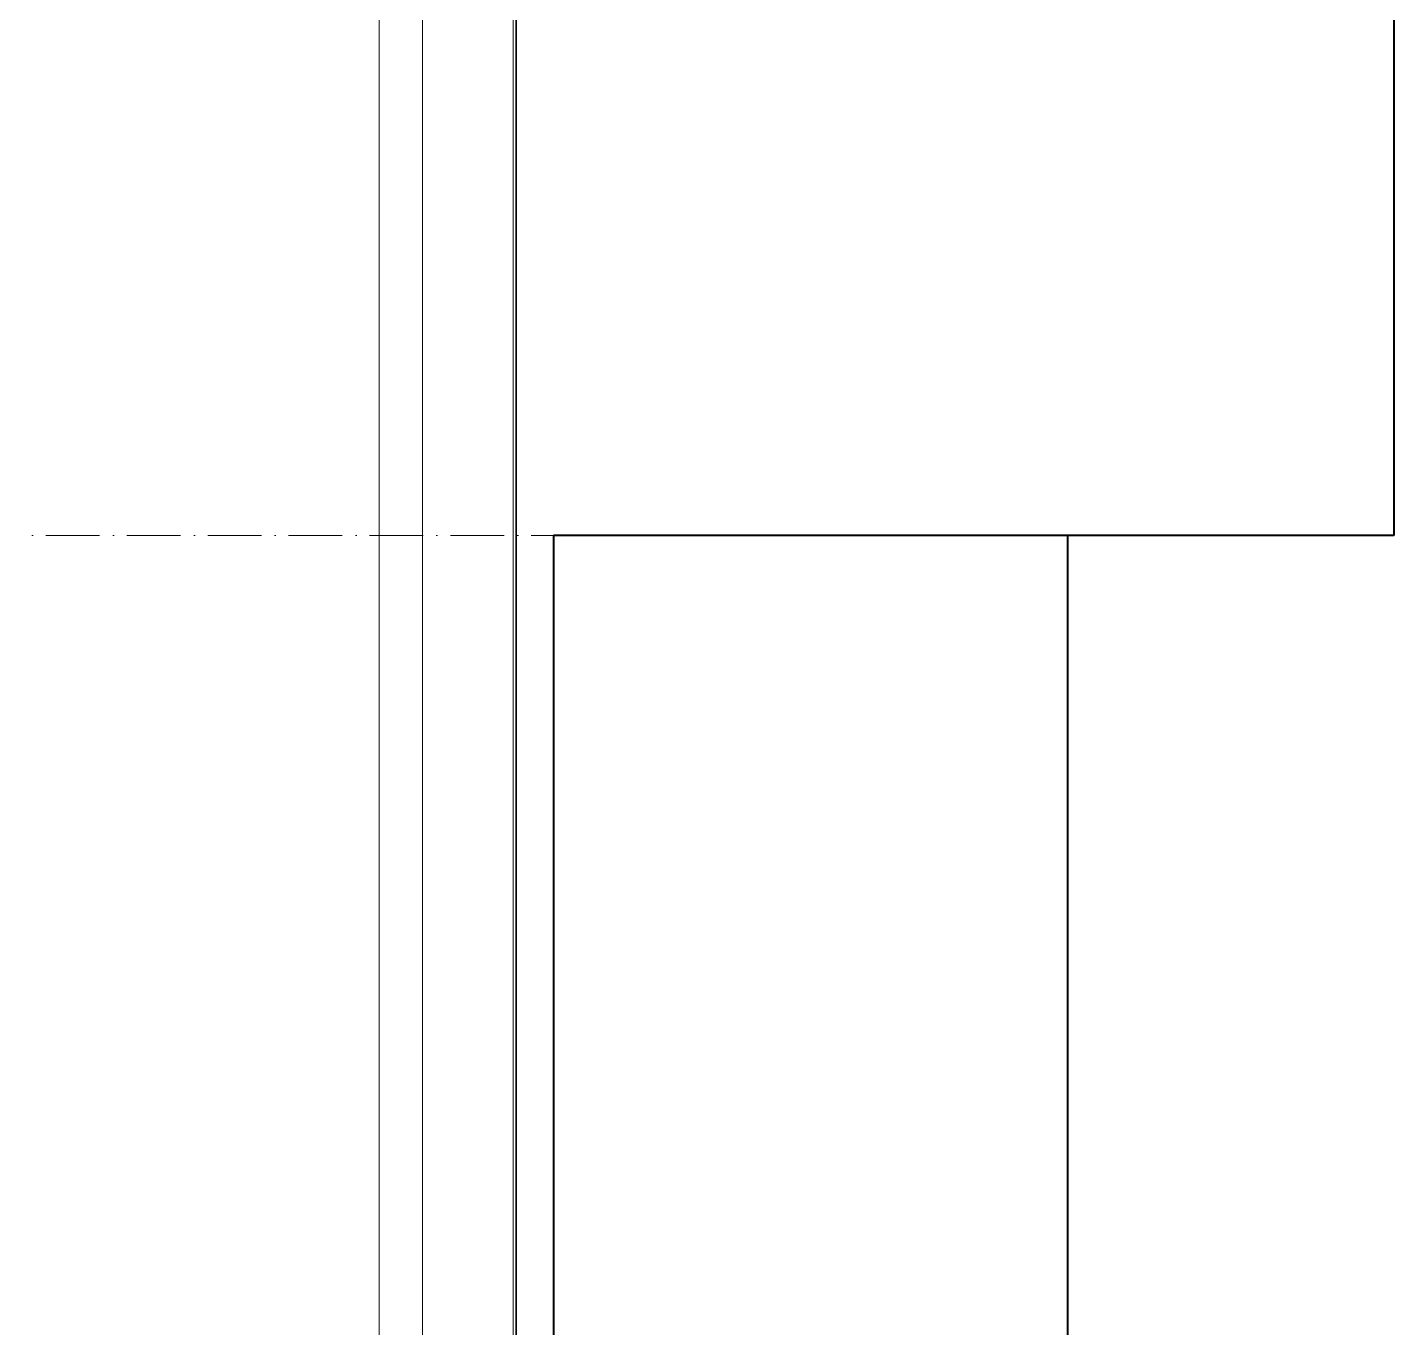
# Model space of a CAD drawing. Header units: millimetres. Extents: x -159872 to 386485, y -250577 to 158966.
# Drawn here: x 159519.4 to 159825.2, y 9241.7 to 9532.8 of the extents above; entities that cross this region are included whole.
import ezdxf

# ---------------------------------------------------------------- set-up
doc = ezdxf.new("R2010")
doc.units = ezdxf.units.MM
doc.linetypes.add('ACAD_ISO10W100', pattern=[18, 12, -3, 0, -3])
for name, color, linetype, lineweight in [('LDS-equipment-kitchen equipment', 3, 'Continuous', 13), ('LDS-struct-extg-ceiling beams', 252, 'ACAD_ISO10W100', 9), ('LDS-struct-extg-walls', 1, 'Continuous', 40), ('LDS-struct-new-walls', 6, 'Continuous', 35)]:
    doc.layers.add(name, color=color, linetype=linetype, lineweight=lineweight)

# ---------------------------------------------------------------- blocks, each defined once
blk = doc.blocks.new('Group-346')
at = {"layer": 'LDS-equipment-kitchen equipment'}
for points in [[(98954.63, 46079.75, 0), (98954.63, 44679.75, 0), (98544.63, 44679.75, 0), (98544.63, 46079.75, 0), (98954.63, 46079.75, 0)], [(98924.63, 46039.75, 0), (98954.63, 46039.75, 0), (98954.63, 45463.25, 0), (98924.63, 45463.25, 0), (98924.63, 46039.75, 0)]]:
    blk.add_polyline3d(points, dxfattribs=at)
blk = doc.blocks.new('Group-347')
at = {"layer": 'LDS-equipment-kitchen equipment'}
blk.add_line((98934.35, 46079.75), (98934.35, 44079.75), dxfattribs=at)
at = {"layer": 'LDS-equipment-kitchen equipment', "flags": 128}
blk.add_lwpolyline([(98954.63, 46079.75), (97954.62, 46079.75), (97954.62, 44079.75), (98954.63, 44079.75), (98954.63, 46079.75)], dxfattribs=at)
blk = doc.blocks.new('Group-410')
at = {"layer": 'LDS-equipment-kitchen equipment'}
for name in ['Group-347', 'Group-346']:
    blk.add_blockref(name, (0, 0), dxfattribs=at)

msp = doc.modelspace()

# ---------------------------------------------------------------- linework, layer by layer
at = {"layer": 'LDS-struct-extg-ceiling beams'}
msp.add_line((159825.17046, 9419.05329), (154221.54666, 9419.05329), dxfattribs=at)
at = {"layer": 'LDS-struct-extg-walls'}
for p, q in [((159825.17046, 16844.05329), (159825.17046, 9419.05329)), ((159825.17046, 9419.05329), (159637.17046, 9419.05329)), ((159637.17046, 9419.05329), (159637.17046, 8929.05329)), ((159752.17046, 9419.05329), (159752.17046, 4979.05329))]:
    msp.add_line(p, q, dxfattribs=at)
at = {"layer": 'LDS-struct-new-walls'}
msp.add_line((159628.75503, 16824.05329), (159628.75503, 7217.61711), dxfattribs=at)

# ---------------------------------------------------------------- block references
at = {"layer": 'LDS-equipment-kitchen equipment', "color": 7}
msp.add_blockref('Group-410', (60673.51323, -36457.51522), dxfattribs=at)

doc.saveas('drawing.dxf')
